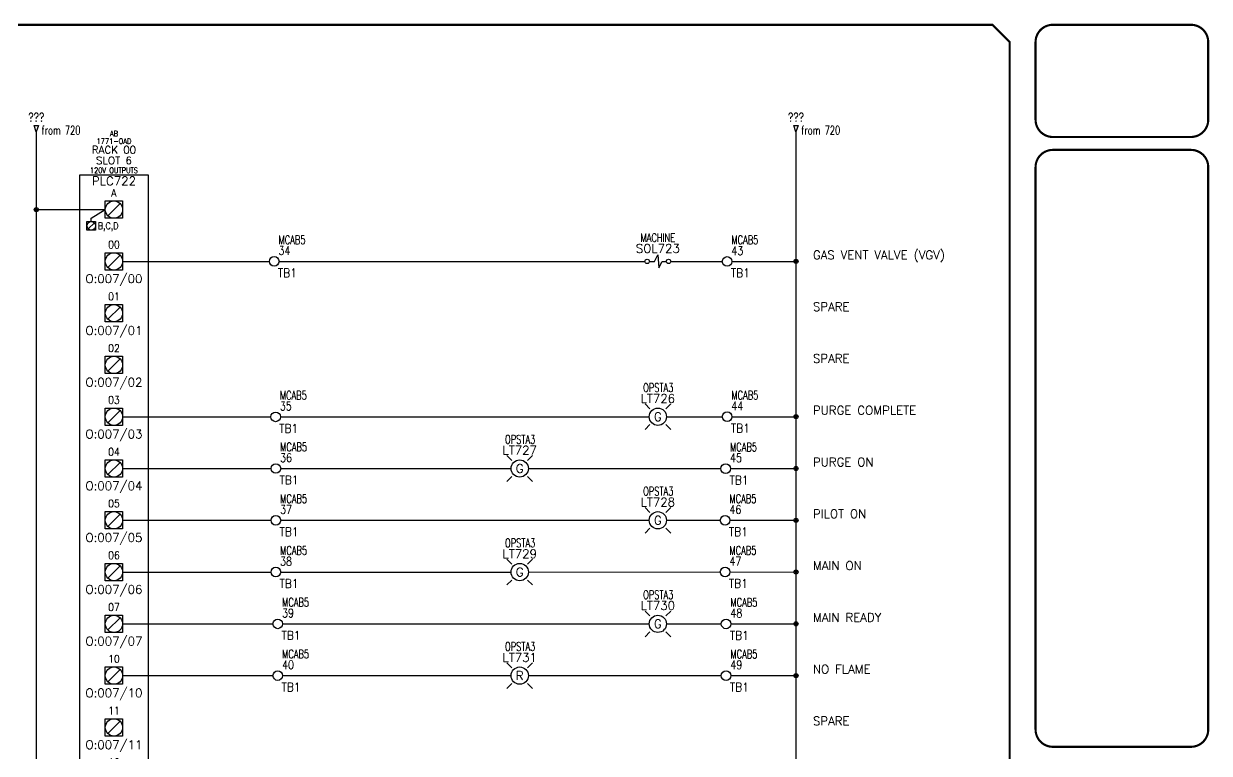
# Model space of a CAD drawing. Header units: inches. Extents: x 0 to 33.5, y 0 to 22.4.
# Drawn here: x 16.32 to 33.48, y 11.88 to 22.44 of the extents above; entities that cross this region are included whole.
import ezdxf
from ezdxf.enums import TextEntityAlignment as Align

# ---------------------------------------------------------------- set-up
doc = ezdxf.new("R2010")
doc.units = ezdxf.units.IN
doc.header["$MEASUREMENT"] = 0
for name, color, linetype in [('BLK_14AWG', 252, 'Continuous'), ('DESC', 150, 'Continuous'), ('LOC', 8, 'Continuous'), ('MISC', 7, 'Continuous'), ('RED_18AWG', 1, 'Continuous'), ('SYMS', 7, 'Continuous'), ('TAGS', 150, 'Continuous'), ('TERMS', 123, 'Continuous'), ('TITLE', 7, 'Continuous'), ('WHT_16AWG', 7, 'Continuous'), ('WIREREF_DEST', 52, 'Continuous'), ('XREF', 7, 'Continuous')]:
    doc.layers.add(name, color=color, linetype=linetype)
doc.styles.add('ITALIC', font='ITALIC')
doc.styles.add('LEGACY', font='romans.shx')
doc.styles.add('SIMPLEX', font='SIMPLEX')
doc.styles.add('WD', font='romans.shx')

# ---------------------------------------------------------------- blocks, each defined once
blk = doc.blocks.new('PLCIO_7D7F')
at = {"layer": 'SYMS'}
for p, q in [((0.5, 0.5), (-0.5, 0.5)), ((-0.5, 0.5), (-0.5, -13.125)), ((0.5, -13.125), (0.5, 0.5)), ((-0.328, -0.125), (-0.125, 0)), ((-0.125, 0.125), (0.125, 0.125)), ((-0.125, -0.125), (-0.125, 0.125)), ((0.088, 0.088), (-0.088, -0.088)), ((0.125, 0.125), (0.125, -0.125)), ((-0.328, -0.172), (-0.328, -0.125)), ((0.125, -0.125), (-0.125, -0.125)), ((-0.391, -0.172), (-0.266, -0.172)), ((-0.391, -0.297), (-0.391, -0.172)), ((-0.266, -0.297), (-0.391, -0.297)), ((-0.284, -0.19), (-0.372, -0.279)), ((-0.266, -0.172), (-0.266, -0.297)), ((-0.125, -0.625), (0.125, -0.625)), ((-0.125, -0.875), (-0.125, -0.625)), ((0.088, -0.662), (-0.088, -0.838)), ((0.125, -0.625), (0.125, -0.875)), ((0.125, -0.875), (-0.125, -0.875)), ((-0.125, -1.375), (0.125, -1.375)), ((-0.125, -1.625), (-0.125, -1.375)), ((0.088, -1.412), (-0.088, -1.588)), ((0.125, -1.375), (0.125, -1.625)), ((0.125, -1.625), (-0.125, -1.625)), ((-0.125, -2.125), (0.125, -2.125)), ((-0.125, -2.375), (-0.125, -2.125)), ((0.088, -2.162), (-0.088, -2.338)), ((0.125, -2.125), (0.125, -2.375)), ((0.125, -2.375), (-0.125, -2.375)), ((-0.125, -2.875), (0.125, -2.875)), ((-0.125, -3.125), (-0.125, -2.875)), ((0.088, -2.912), (-0.088, -3.088)), ((0.125, -2.875), (0.125, -3.125)), ((0.125, -3.125), (-0.125, -3.125)), ((-0.125, -3.625), (0.125, -3.625)), ((-0.125, -3.875), (-0.125, -3.625)), ((0.088, -3.662), (-0.088, -3.838)), ((0.125, -3.625), (0.125, -3.875)), ((0.125, -3.875), (-0.125, -3.875)), ((-0.125, -4.375), (0.125, -4.375)), ((-0.125, -4.625), (-0.125, -4.375)), ((0.088, -4.412), (-0.088, -4.588)), ((0.125, -4.375), (0.125, -4.625)), ((0.125, -4.625), (-0.125, -4.625)), ((-0.125, -5.125), (0.125, -5.125)), ((-0.125, -5.375), (-0.125, -5.125)), ((0.125, -5.125), (0.125, -5.375)), ((0.088, -5.162), (-0.088, -5.338)), ((0.125, -5.375), (-0.125, -5.375)), ((-0.125, -5.875), (0.125, -5.875)), ((-0.125, -6.125), (-0.125, -5.875)), ((0.088, -5.912), (-0.088, -6.088)), ((0.125, -5.875), (0.125, -6.125)), ((0.125, -6.125), (-0.125, -6.125)), ((-0.125, -6.625), (0.125, -6.625)), ((-0.125, -6.875), (-0.125, -6.625)), ((0.088, -6.662), (-0.088, -6.838)), ((0.125, -6.625), (0.125, -6.875)), ((0.125, -6.875), (-0.125, -6.875)), ((-0.125, -7.375), (0.125, -7.375)), ((-0.125, -7.625), (-0.125, -7.375)), ((0.125, -7.375), (0.125, -7.625)), ((0.088, -7.412), (-0.088, -7.588)), ((0.125, -7.625), (-0.125, -7.625)), ((-0.125, -8.125), (0.125, -8.125)), ((-0.125, -8.375), (-0.125, -8.125)), ((0.088, -8.162), (-0.088, -8.338)), ((0.125, -8.125), (0.125, -8.375)), ((0.125, -8.375), (-0.125, -8.375)), ((-0.125, -8.875), (0.125, -8.875)), ((-0.125, -9.125), (-0.125, -8.875)), ((0.088, -8.912), (-0.088, -9.088)), ((0.125, -8.875), (0.125, -9.125)), ((0.125, -9.125), (-0.125, -9.125)), ((-0.125, -9.625), (0.125, -9.625)), ((-0.125, -9.875), (-0.125, -9.625)), ((0.088, -9.662), (-0.088, -9.838)), ((0.125, -9.625), (0.125, -9.875)), ((0.125, -9.875), (-0.125, -9.875)), ((-0.125, -10.375), (0.125, -10.375)), ((-0.125, -10.625), (-0.125, -10.375)), ((0.088, -10.412), (-0.088, -10.588)), ((0.125, -10.375), (0.125, -10.625)), ((0.125, -10.625), (-0.125, -10.625)), ((-0.125, -11.125), (0.125, -11.125)), ((-0.125, -11.375), (-0.125, -11.125)), ((0.125, -11.125), (0.125, -11.375)), ((0.088, -11.162), (-0.088, -11.338)), ((0.125, -11.375), (-0.125, -11.375)), ((-0.125, -11.875), (0.125, -11.875)), ((-0.125, -12.125), (-0.125, -11.875)), ((0.088, -11.912), (-0.088, -12.088)), ((0.125, -11.875), (0.125, -12.125)), ((0.125, -12.125), (-0.125, -12.125)), ((-0.125, -12.625), (0.125, -12.625)), ((-0.125, -12.875), (-0.125, -12.625)), ((0.088, -12.662), (-0.088, -12.838)), ((0.125, -12.625), (0.125, -12.875)), ((0.125, -12.875), (-0.125, -12.875)), ((-0.5, -13.125), (0.5, -13.125))]:
    blk.add_line(p, q, dxfattribs=at)
for centre, radius in [((0, 0), 0.125), ((-0.328, -0.234), 0.0625), ((0, -0.75), 0.125), ((0, -1.5), 0.125), ((0, -2.25), 0.125), ((0, -3), 0.125), ((0, -3.75), 0.125), ((0, -4.5), 0.125), ((0, -5.25), 0.125), ((0, -6), 0.125), ((0, -6.75), 0.125), ((0, -7.5), 0.125), ((0, -8.25), 0.125), ((0, -9), 0.125), ((0, -9.75), 0.125), ((0, -10.5), 0.125), ((0, -11.25), 0.125), ((0, -12), 0.125), ((0, -12.75), 0.125)]:
    blk.add_circle(centre, radius, dxfattribs=at)
at = {"layer": 'SYMS', "style": 'LEGACY'}
for tag, height, width, p in [('LOC', 0.0781, 0.8, (0, 1.17)), ('MFG', 0.0781, 0.8, (0, 1.062)), ('CAT', 0.0781, 0.9, (0, 0.953)), ('DESC', 0.0781, 0.8, (0, 0.53)), ('TERM01', 0.109, 0.9, (0, 0.188)), ('TERM02', 0.109, 0.9, (0, -0.562)), ('TERM03', 0.109, 0.9, (0, -1.312)), ('TERM04', 0.109, 0.9, (0, -2.062)), ('TERM05', 0.109, 0.9, (0, -2.812)), ('TERM06', 0.109, 0.9, (0, -3.562)), ('TERM07', 0.109, 0.9, (0, -4.312)), ('TERM08', 0.109, 0.9, (0, -5.062)), ('TERM09', 0.109, 0.9, (0, -5.812)), ('TERM10', 0.109, 0.9, (0, -6.562)), ('TERM11', 0.109, 0.9, (0, -7.312)), ('TERM12', 0.109, 0.9, (0, -8.062)), ('TERM13', 0.109, 0.9, (0, -8.812)), ('TERM14', 0.109, 0.9, (0, -9.562)), ('TERM15', 0.109, 0.9, (0, -10.312)), ('TERM16', 0.109, 0.9, (0, -11.062)), ('TERM17', 0.109, 0.9, (0, -11.812)), ('TERM18', 0.109, 0.9, (0, -12.562))]:
    blk.add_attdef(tag, text='', height=height, dxfattribs=dict(at, width=width)).set_placement(p, align=Align.CENTER)
at = {"layer": 'SYMS', "linetype": 'Continuous', "style": 'LEGACY', "flags": 9}
blk.add_attdef('ASSYCODE', text='', height=0.01, dxfattribs=at).set_placement((0.23, 1.071), align=Align.CENTER)
at = {"layer": 'SYMS', "style": 'LEGACY'}
for tag, p in [('LINE1', (0, 0.812)), ('LINE2', (0, 0.656)), ('TAG', (0, 0.353))]:
    blk.add_attdef(tag, text='', height=0.109, dxfattribs=at).set_placement(p, align=Align.CENTER)
at = {"layer": 'SYMS', "style": 'LEGACY', "flags": 1}
for tag, p in [('X4TERM01', (-0.125, 0)), ('X1TERM02', (0.125, -0.75)), ('X1TERM03', (0.125, -1.5)), ('X1TERM04', (0.125, -2.25)), ('X1TERM05', (0.125, -3)), ('X1TERM06', (0.125, -3.75)), ('X1TERM07', (0.125, -4.5)), ('X1TERM08', (0.125, -5.25)), ('X1TERM09', (0.125, -6)), ('X1TERM10', (0.125, -6.75)), ('X1TERM11', (0.125, -7.5)), ('X1TERM12', (0.125, -8.25)), ('X1TERM13', (0.125, -9)), ('X1TERM14', (0.125, -9.75)), ('X1TERM15', (0.125, -10.5)), ('X1TERM16', (0.125, -11.25)), ('X1TERM17', (0.125, -12)), ('X1TERM18', (0.125, -12.75))]:
    blk.add_attdef(tag, p, '', height=0.01, dxfattribs=at)
at = {"layer": 'SYMS', "style": 'LEGACY', "width": 0.9}
blk.add_attdef('TERMDESC01', text='', height=0.0781, dxfattribs=at).set_placement((-0.172, -0.062), align=Align.TOP_RIGHT)
for tag, height, p in [('TERM', 0.0938, (-0.234, -0.188)), ('TERMDESC02', 0.0781, (0.188, -0.812)), ('TERMDESC03', 0.0781, (0.188, -1.562)), ('TERMDESC04', 0.0781, (0.188, -2.312)), ('TERMDESC05', 0.0781, (0.188, -3.062)), ('TERMDESC06', 0.0781, (0.188, -3.812)), ('TERMDESC07', 0.0781, (0.188, -4.562)), ('TERMDESC08', 0.0781, (0.188, -5.312)), ('TERMDESC09', 0.0781, (0.188, -6.062)), ('TERMDESC10', 0.0781, (0.188, -6.812)), ('TERMDESC11', 0.0781, (0.188, -7.562)), ('TERMDESC12', 0.0781, (0.188, -8.312)), ('TERMDESC13', 0.0781, (0.188, -9.062)), ('TERMDESC14', 0.0781, (0.188, -9.812)), ('TERMDESC15', 0.0781, (0.188, -10.562)), ('TERMDESC16', 0.0781, (0.188, -11.312)), ('TERMDESC17', 0.0781, (0.188, -12.062)), ('TERMDESC18', 0.0781, (0.188, -12.812))]:
    blk.add_attdef(tag, text='', height=height, dxfattribs=at).set_placement(p, align=Align.TOP_LEFT)
for tag, p in [('DESCA02', (-0.688, -0.719)), ('DESCB02', (-0.688, -0.859)), ('DESCC02', (-0.688, -1)), ('DESCD02', (-0.688, -1.141)), ('DESCE02', (-0.688, -1.281)), ('DESCA03', (-0.688, -1.469)), ('DESCB03', (-0.688, -1.609)), ('DESCC03', (-0.688, -1.75)), ('DESCD03', (-0.688, -1.891)), ('DESCE03', (-0.688, -2.031)), ('DESCA04', (-0.688, -2.219)), ('DESCB04', (-0.688, -2.359)), ('DESCC04', (-0.688, -2.5)), ('DESCD04', (-0.688, -2.641)), ('DESCE04', (-0.688, -2.781)), ('DESCA05', (-0.688, -2.969)), ('DESCB05', (-0.688, -3.109)), ('DESCC05', (-0.688, -3.25)), ('DESCD05', (-0.688, -3.391)), ('DESCE05', (-0.688, -3.531)), ('DESCB06', (-0.688, -3.859)), ('DESCA06', (-0.688, -3.719)), ('DESCC06', (-0.688, -4)), ('DESCD06', (-0.688, -4.141)), ('DESCE06', (-0.688, -4.281)), ('DESCA07', (-0.688, -4.469)), ('DESCB07', (-0.688, -4.609)), ('DESCC07', (-0.688, -4.75)), ('DESCD07', (-0.688, -4.891)), ('DESCE07', (-0.688, -5.031)), ('DESCA08', (-0.688, -5.219)), ('DESCB08', (-0.688, -5.359)), ('DESCC08', (-0.688, -5.5)), ('DESCD08', (-0.688, -5.641)), ('DESCE08', (-0.688, -5.781)), ('DESCB09', (-0.688, -6.109)), ('DESCA09', (-0.688, -5.969)), ('DESCC09', (-0.688, -6.25)), ('DESCD09', (-0.688, -6.391)), ('DESCE09', (-0.688, -6.531)), ('DESCA10', (-0.688, -6.719)), ('DESCB10', (-0.688, -6.859)), ('DESCC10', (-0.688, -7)), ('DESCD10', (-0.688, -7.141)), ('DESCE10', (-0.688, -7.281)), ('DESCA11', (-0.688, -7.469)), ('DESCB11', (-0.688, -7.609)), ('DESCC11', (-0.688, -7.75)), ('DESCD11', (-0.688, -7.891)), ('DESCE11', (-0.688, -8.031)), ('DESCA12', (-0.688, -8.219)), ('DESCB12', (-0.688, -8.359)), ('DESCC12', (-0.688, -8.5)), ('DESCD12', (-0.688, -8.641)), ('DESCE12', (-0.688, -8.781)), ('DESCA13', (-0.688, -8.969)), ('DESCB13', (-0.688, -9.109)), ('DESCC13', (-0.688, -9.25)), ('DESCD13', (-0.688, -9.391)), ('DESCE13', (-0.688, -9.531)), ('DESCA14', (-0.688, -9.719)), ('DESCB14', (-0.688, -9.859)), ('DESCC14', (-0.688, -10)), ('DESCD14', (-0.688, -10.141)), ('DESCE14', (-0.688, -10.281)), ('DESCA15', (-0.688, -10.469)), ('DESCB15', (-0.688, -10.609)), ('DESCC15', (-0.688, -10.75)), ('DESCD15', (-0.688, -10.891)), ('DESCE15', (-0.688, -11.031)), ('DESCA16', (-0.688, -11.219)), ('DESCB16', (-0.688, -11.359)), ('DESCC16', (-0.688, -11.5)), ('DESCD16', (-0.688, -11.641)), ('DESCE16', (-0.688, -11.781)), ('DESCB17', (-0.688, -12.109)), ('DESCA17', (-0.688, -11.969)), ('DESCC17', (-0.688, -12.25)), ('DESCD17', (-0.688, -12.391)), ('DESCE17', (-0.688, -12.531))]:
    blk.add_attdef(tag, text='', height=0.109, dxfattribs=at).set_placement(p, align=Align.RIGHT)
at = {"layer": 'SYMS', "style": 'LEGACY'}
for tag, p in [('TAGA02', (0, -0.938)), ('TAGA03', (0, -1.688)), ('TAGA04', (0, -2.438)), ('TAGA05', (0, -3.188)), ('TAGA06', (0, -3.938)), ('TAGA07', (0, -4.688)), ('TAGA08', (0, -5.438)), ('TAGA09', (0, -6.188)), ('TAGA10', (0, -6.938)), ('TAGA11', (0, -7.688)), ('TAGA12', (0, -8.438)), ('TAGA13', (0, -9.188)), ('TAGA14', (0, -9.938)), ('TAGA15', (0, -10.688)), ('TAGA16', (0, -11.438)), ('TAGA17', (0, -12.188))]:
    blk.add_attdef(tag, text='', height=0.109, dxfattribs=at).set_placement(p, align=Align.TOP_CENTER)
blk = doc.blocks.new('acade_title')
at = {"layer": 'TITLE'}
blk.add_line((30.594, 22.177), (30.594, 20.781), dxfattribs=at)
at = {"layer": 'TITLE', "const_width": 0.0312}
blk.add_lwpolyline([(30.594, 0.281), (30.594, 22.177), (30.344, 22.427), (0.281, 22.427), (0.031, 22.177), (0.031, 0.281), (0.281, 0.031), (30.344, 0.031)], close=True, dxfattribs=at)
for points in [[(31.219, 22.427, 0.414214), (30.969, 22.177, 0.414214)], [(33.469, 22.177, 0.414214), (33.219, 22.427, 0.414214)], [(30.969, 21.052, 0.414214), (31.219, 20.802, 0.414214)], [(33.219, 20.802, 0.414214), (33.469, 21.052, 0.414214)], [(31.219, 20.615, 0.414214), (30.969, 20.365, 0.414214)], [(33.469, 20.365, 0.414214), (33.219, 20.615, 0.414214)], [(30.969, 12.219, 0.414214), (31.219, 11.969, 0.414214)], [(33.219, 11.969, 0.414214), (33.469, 12.219, 0.414214)]]:
    blk.add_lwpolyline(points, format="xyb", dxfattribs=at)
for points in [[(33.219, 22.427), (31.219, 22.427)], [(30.969, 22.177), (30.969, 21.052)], [(33.469, 22.177), (33.469, 21.052)], [(33.219, 20.802), (31.219, 20.802)], [(33.219, 20.615), (31.219, 20.615)], [(30.969, 20.365), (30.969, 12.219)], [(33.469, 20.365), (33.469, 12.219)], [(31.219, 11.969), (33.219, 11.969)]]:
    blk.add_lwpolyline(points, dxfattribs=at)
at = {"layer": 'TITLE', "color": 1, "style": 'ITALIC'}
for tag, height, p in [('TITLE#1', 0.125, (32.156, 3.406)), ('TITLE#2', 0.125, (32.156, 3.204)), ('TITLE#3', 0.125, (32.156, 3.001)), ('TITLE#4', 0.125, (32.156, 2.799)), ('DWG#', 0.2, (32.156, 0.826))]:
    blk.add_attdef(tag, text='', height=height, dxfattribs=at).set_placement(p, align=Align.CENTER)
at = {"layer": 'TITLE', "color": 1, "style": 'SIMPLEX'}
blk.add_attdef('CAD#', (30.826, 1.958), '', height=0.0938, rotation=90, dxfattribs=at)
at = {"layer": 'TITLE', "color": 1}
for tag, p, height, style in [('ENGINEER', (31.237, 1.958), 0.0938, 'ITALIC'), ('CHKDBY', (32.424, 1.958), 0.0938, 'ITALIC'), ('JOB#', (31.464, 1.644), 0.0938, 'SIMPLEX'), ('DRAWNBY', (32.494, 1.644), 0.0938, 'ITALIC'), ('SCALE', (31.353, 1.344), 0.0938, 'SIMPLEX'), ('DATE', (32.408, 1.344), 0.0938, 'SIMPLEX'), ('SHTS', (32.532, 0.25), 0.2, 'ITALIC')]:
    blk.add_attdef(tag, p, '', height=height, dxfattribs=dict(at, style=style))
at = {"layer": 'TITLE', "color": 1, "style": 'ITALIC'}
blk.add_attdef('SH#', text='', height=0.2, dxfattribs=at).set_placement((31.881, 0.25), align=Align.RIGHT)
at = {"layer": 'TITLE', "color": 7, "flags": 9}
blk.add_attdef('WD_TB', (31.219, 0.031), '', height=0.125, dxfattribs=at)
blk = doc.blocks.new('HLT1R')
for p, q in [((-0.115, 0.115), (-0.186, 0.186)), ((0.115, 0.115), (0.186, 0.186)), ((-0.115, -0.115), (-0.186, -0.186)), ((0.115, -0.115), (0.186, -0.186))]:
    blk.add_line(p, q)
blk.add_circle((0, 0), 0.125)
at = {"style": 'WD', "width": 0.7}
for tag, p in [('INST', (0.006, 0.528)), ('LOC', (0.006, 0.359))]:
    blk.add_attdef(tag, text='', height=0.125, dxfattribs=at).set_placement(p, align=Align.CENTER)
at = {"style": 'WD'}
blk.add_attdef('TAG1', text='', height=0.125, dxfattribs=at).set_placement((0, 0.202), align=Align.CENTER)
blk.add_attdef('COLOR', text='', height=0.125, dxfattribs=at).set_placement((0, 0), align=Align.MIDDLE)
at = {"style": 'WD', "flags": 1}
for tag, p in [('X4TERM01', (-0.125, 0)), ('X1TERM02', (0.125, 0))]:
    blk.add_attdef(tag, p, '', height=0.0125, dxfattribs=at)
at = {"linetype": 'Continuous', "style": 'WD', "flags": 9}
blk.add_attdef('ASSYCODE', text='', height=0.01, dxfattribs=at).set_placement((-0.003, 0.098), align=Align.CENTER)
at = {"style": 'WD', "flags": 9}
blk.add_attdef('FAMILY', text='', height=0.01, dxfattribs=at).set_placement((-0.005, 0.161), align=Align.CENTER)
at = {"linetype": 'Continuous', "style": 'WD', "flags": 1}
for tag, p in [('MFG', (0, 0.121)), ('CAT', (0, 0.14))]:
    blk.add_attdef(tag, text='', height=0.01, dxfattribs=at).set_placement(p, align=Align.MIDDLE)
at = {"style": 'WD'}
for tag, p, width in [('DESC1', (1.125, 0), 0.9), ('WDTAGALT', (1.125, -0.312), 0.7)]:
    blk.add_attdef(tag, p, '', height=0.125, dxfattribs=dict(at, width=width))
at = {"linetype": 'Continuous', "style": 'WD', "flags": 8}
blk.add_attdef('TERM01', text='', height=0.125, dxfattribs=at).set_placement((-0.175, -0.031), align=Align.TOP_RIGHT)
blk.add_attdef('TERM02', text='', height=0.125, dxfattribs=at).set_placement((0.175, -0.031), align=Align.TOP_LEFT)
at = {"style": 'WD', "width": 0.9}
blk.add_attdef('DESC2', text='', height=0.125, dxfattribs=at).set_placement((1.125, -0.031), align=Align.TOP_LEFT)
blk = doc.blocks.new('HLT1G')
for p, q in [((-0.115, 0.115), (-0.186, 0.186)), ((0.115, 0.115), (0.186, 0.186)), ((-0.115, -0.115), (-0.186, -0.186)), ((0.115, -0.115), (0.186, -0.186))]:
    blk.add_line(p, q)
blk.add_circle((0, 0), 0.125)
at = {"style": 'WD', "width": 0.7}
for tag, p in [('INST', (0.006, 0.528)), ('LOC', (0.006, 0.359))]:
    blk.add_attdef(tag, text='', height=0.125, dxfattribs=at).set_placement(p, align=Align.CENTER)
at = {"style": 'WD'}
blk.add_attdef('TAG1', text='', height=0.125, dxfattribs=at).set_placement((0, 0.202), align=Align.CENTER)
blk.add_attdef('COLOR', text='', height=0.125, dxfattribs=at).set_placement((0, 0), align=Align.MIDDLE)
at = {"style": 'WD', "flags": 1}
for tag, p in [('X4TERM01', (-0.125, 0)), ('X1TERM02', (0.125, 0))]:
    blk.add_attdef(tag, p, '', height=0.0125, dxfattribs=at)
at = {"linetype": 'Continuous', "style": 'WD', "flags": 9}
blk.add_attdef('ASSYCODE', text='', height=0.01, dxfattribs=at).set_placement((-0.003, 0.096), align=Align.CENTER)
at = {"style": 'WD', "flags": 9}
blk.add_attdef('FAMILY', text='', height=0.01, dxfattribs=at).set_placement((-0.005, 0.161), align=Align.CENTER)
at = {"linetype": 'Continuous', "style": 'WD', "flags": 1}
for tag, p in [('MFG', (0, 0.121)), ('CAT', (0, 0.14))]:
    blk.add_attdef(tag, text='', height=0.01, dxfattribs=at).set_placement(p, align=Align.MIDDLE)
at = {"style": 'WD'}
for tag, p, width in [('DESC1', (1.125, 0), 0.9), ('WDTAGALT', (1.125, -0.312), 0.7)]:
    blk.add_attdef(tag, p, '', height=0.125, dxfattribs=dict(at, width=width))
at = {"linetype": 'Continuous', "style": 'WD', "flags": 8}
blk.add_attdef('TERM01', text='', height=0.125, dxfattribs=at).set_placement((-0.175, -0.031), align=Align.TOP_RIGHT)
blk.add_attdef('TERM02', text='', height=0.125, dxfattribs=at).set_placement((0.175, -0.031), align=Align.TOP_LEFT)
at = {"style": 'WD', "width": 0.9}
blk.add_attdef('DESC2', text='', height=0.125, dxfattribs=at).set_placement((1.125, -0.031), align=Align.TOP_LEFT)
blk = doc.blocks.new('HSV1')
for p, q in [((-0.123, 0), (-0.047, 0)), ((-0.047, 0), (0, 0.094)), ((0, 0.094), (0.016, -0.094)), ((0.016, -0.094), (0.062, 0)), ((0.062, 0), (0.123, 0))]:
    blk.add_line(p, q)
for centre in [(-0.155, 0), (0.155, 0)]:
    blk.add_circle(centre, 0.0322)
at = {"style": 'WD', "width": 0.7}
for tag, p in [('INST', (0, 0.451)), ('LOC', (0, 0.281))]:
    blk.add_attdef(tag, text='', height=0.125, dxfattribs=at).set_placement(p, align=Align.CENTER)
at = {"style": 'WD'}
blk.add_attdef('TAG1', text='', height=0.125, dxfattribs=at).set_placement((0, 0.125), align=Align.CENTER)
for tag, p, height, flags in [('X4TERM01', (-0.188, 0), 0.0125, 1), ('FAMILY', (0.129, 0.108), 0.01, 9), ('X1TERM02', (0.188, 0), 0.0125, 1)]:
    blk.add_attdef(tag, p, '', height=height, dxfattribs=dict(at, flags=flags))
at = {"linetype": 'Continuous', "style": 'WD', "flags": 9}
for tag, p in [('ASSYCODE', (0.156, 0.047)), ('MFG', (0.156, 0.067)), ('CAT', (0.156, 0.087))]:
    blk.add_attdef(tag, text='', height=0.01, dxfattribs=at).set_placement(p, align=Align.CENTER)
at = {"style": 'WD'}
for tag, p, width in [('DESC1', (1.125, 0), 0.9), ('DESC2', (1.125, -0.156), 0.9), ('DESC3', (1.125, -0.312), 0.9), ('WDTAGALT', (1.133, -0.629), 0.8), ('XREF', (1.133, -0.473), 0.8)]:
    blk.add_attdef(tag, p, '', height=0.125, dxfattribs=dict(at, width=width))
at = {"linetype": 'Continuous', "style": 'WD', "flags": 8}
blk.add_attdef('TERM01', text='', height=0.125, dxfattribs=at).set_placement((-0.25, -0.031), align=Align.TOP_RIGHT)
blk.add_attdef('TERM02', text='', height=0.125, dxfattribs=at).set_placement((0.25, -0.031), align=Align.TOP_LEFT)
at = {"style": 'WD'}
blk.add_attdef('RATING1', (0.078, -0.313), '', height=0.125, dxfattribs=at)
blk = doc.blocks.new('WDDOT')
for radius in [0.03, 0.0187, 0.00929]:
    blk.add_circle((0, 0), radius)
blk = doc.blocks.new('HA1D2')
blk.add_lwpolyline([(0, 0.094), (0.031, 0.094), (0, 0), (-0.031, 0.094), (0, 0.094)])
at = {"style": 'WD', "width": 0.8, "flags": 8}
blk.add_attdef('WIRENO', text='', height=0.125, dxfattribs=at).set_placement((0, 0.15), align=Align.CENTER)
at = {"style": 'WD', "flags": 1}
for tag, p in [('X8TERM01', (0, 0)), ('SIGCODE', (0.026, 0.066))]:
    blk.add_attdef(tag, p, '', height=0.01, dxfattribs=at)
at = {"style": 'WD', "width": 0.7}
for tag, p in [('XREF', (0.077, -0.037)), ('DESC1', (0.077, -0.206))]:
    blk.add_attdef(tag, p, '', height=0.125, dxfattribs=at)
blk = doc.blocks.new('HT0002')
blk.add_circle((0, 0), 0.0699)
at = {"style": 'WD'}
for tag, p, width in [('INST', (0.062, 0.42), 0.7), ('LOC', (0.062, 0.25), 0.7), ('DESC1', (0.053, -0.385), 0.8)]:
    blk.add_attdef(tag, p, '', height=0.125, dxfattribs=dict(at, width=width))
at = {"linetype": 'Continuous', "style": 'WD'}
for tag, p, height, width, flags in [('TERM01', (0.062, 0.094), 0.125, 0.8, 8), ('TAGSTRIP', (0.053, -0.229), 0.125, 0.9, 8), ('CAT', (0.213, -0.406), 0.109, 0.8, 1), ('DESC2', (0.053, -0.541), 0.125, 0.8, 8), ('DESC3', (0.053, -0.698), 0.125, 0.8, 8)]:
    blk.add_attdef(tag, p, '', height=height, dxfattribs=dict(at, width=width, flags=flags))
at = {"style": 'WD', "flags": 1}
for tag, p, height in [('X4TERM01', (-0.07, 0), 0.0125), ('X4TERMDESC01', (-0.055, -0.023), 0.025), ('X2TERMDESC01', (-0.006, 0.029), 0.025), ('STRIPSEQ', (0, 0), 0.00125), ('X2TERM01', (0, 0.07), 0.0125), ('X2PIN01', (0.033, 0.084), 0.0125), ('X1TERMDESC01', (0.039, 0.007), 0.025), ('X1TERM01', (0.07, 0), 0.0125), ('X1PIN01', (0.087, 0.016), 0.0125), ('X4PIN01', (-0.114, -0.038), 0.0125), ('LINKTERM', (0, -0.002), 0.00125), ('X8TERM01', (0, -0.07), 0.0125), ('X8TERMDESC01', (0, -0.054), 0.025), ('X8PIN01', (0.026, -0.096), 0.0125)]:
    blk.add_attdef(tag, p, '', height=height, dxfattribs=at)
at = {"linetype": 'Continuous', "style": 'WD', "width": 0.8, "flags": 1}
blk.add_attdef('MFG', text='', height=0.109, dxfattribs=at).set_placement((0.088, -0.406), align=Align.RIGHT)
at = {"style": 'WD', "width": 0.7, "flags": 1}
blk.add_attdef('ASSYCODE', (0.062, -0.281), '', height=0.01, dxfattribs=at)

msp = doc.modelspace()

# ---------------------------------------------------------------- linework, layer by layer
at = {"layer": 'BLK_14AWG'}
for p, q in [((16.5, 20.875), (16.5, 5.875)), ((16.5, 19.75), (17.5, 19.75))]:
    msp.add_line(p, q, dxfattribs=at)
at = {"layer": 'RED_18AWG'}
for p, q in [((17.75, 19), (19.875, 19)), ((20.015, 19), (25.312, 19)), ((25.688, 19), (26.433, 18.999)), ((17.75, 16.75), (19.896, 16.748)), ((20.035, 16.748), (25.375, 16.75)), ((25.625, 16.75), (26.433, 16.75)), ((17.75, 16), (19.899, 16)), ((20.038, 16), (23.375, 16)), ((23.625, 16), (26.413, 15.998)), ((17.75, 15.25), (19.899, 15.25)), ((20.038, 15.25), (25.375, 15.25)), ((25.625, 15.25), (26.404, 15.25)), ((17.75, 14.5), (19.899, 14.5)), ((20.038, 14.5), (23.375, 14.5)), ((23.625, 14.5), (26.404, 14.501)), ((17.75, 13.75), (19.927, 13.75)), ((20.067, 13.75), (25.375, 13.75)), ((25.625, 13.75), (26.418, 13.749)), ((17.75, 13), (19.927, 13.001)), ((20.067, 13.001), (23.375, 13)), ((23.625, 13), (26.418, 13))]:
    msp.add_line(p, q, dxfattribs=at)
at = {"layer": 'WHT_16AWG'}
for p, q in [((27.5, 20.875), (27.5, 5.875)), ((26.572, 18.999), (27.5, 19)), ((26.572, 16.75), (27.5, 16.75)), ((26.553, 15.998), (27.5, 16)), ((26.544, 15.25), (27.5, 15.25)), ((26.544, 14.501), (27.5, 14.5)), ((26.558, 13.749), (27.5, 13.75)), ((26.558, 13), (27.5, 13))]:
    msp.add_line(p, q, dxfattribs=at)

# ---------------------------------------------------------------- block references
msp.add_blockref('acade_title', (0, 0))
ref = msp.add_blockref('PLCIO_7D7F', (17.625, 19.75))
ref.add_attrib('TERM01', 'A', dxfattribs={"layer": 'TERMS', "height": 0.109, "style": 'WD', "width": 0.9}).set_placement((17.625, 19.938), align=Align.CENTER)
ref.add_attrib('TAG', 'PLC722', dxfattribs={"layer": 'TAGS', "height": 0.125, "style": 'WD'}).set_placement((17.625, 20.103), align=Align.CENTER)
ref.add_attrib('TERM', 'B,C,D', dxfattribs={"layer": 'TERMS', "height": 0.0938, "style": 'WD', "width": 0.9}).set_placement((17.391, 19.562), align=Align.TOP_LEFT)
ref.add_attrib('LINE1', 'RACK 00', dxfattribs={"layer": 'MISC', "height": 0.1094, "style": 'WD'}).set_placement((17.625, 20.562), align=Align.CENTER)
ref.add_attrib('LINE2', 'SLOT 6', dxfattribs={"layer": 'MISC', "height": 0.1094, "style": 'WD'}).set_placement((17.625, 20.406), align=Align.CENTER)
ref.add_attrib('DESC', '120V OUTPUTS', dxfattribs={"layer": 'DESC', "height": 0.07812, "style": 'WD', "width": 0.8}).set_placement((17.625, 20.28), align=Align.CENTER)
ref.add_attrib('CAT', '1771-OAD', dxfattribs={"layer": 'MISC', "height": 0.0781, "style": 'WD', "width": 0.9}).set_placement((17.625, 20.703), align=Align.CENTER)
ref.add_attrib('MFG', 'AB', dxfattribs={"layer": 'MISC', "height": 0.0781, "style": 'WD', "width": 0.8}).set_placement((17.625, 20.812), align=Align.CENTER)
ref.add_attrib('TERM02', '00', dxfattribs={"layer": 'TERMS', "height": 0.1094, "style": 'WD', "width": 0.9}).set_placement((17.625, 19.188), align=Align.CENTER)
ref.add_attrib('TAGA02', 'O:007/00', dxfattribs={"layer": 'TAGS', "height": 0.125, "style": 'WD'}).set_placement((17.625, 18.812), align=Align.TOP_CENTER)
ref.add_attrib('DESCA02', 'GAS VENT VALVE (VGV)', (27.745, 19.031), dxfattribs={"layer": 'DESC', "height": 0.125, "style": 'WD'})
ref.add_attrib('TERM03', '01', dxfattribs={"layer": 'TERMS', "height": 0.1094, "style": 'WD', "width": 0.9}).set_placement((17.625, 18.438), align=Align.CENTER)
ref.add_attrib('TAGA03', 'O:007/01', dxfattribs={"layer": 'TAGS', "height": 0.125, "style": 'WD'}).set_placement((17.625, 18.062), align=Align.TOP_CENTER)
ref.add_attrib('DESCA03', 'SPARE', (27.745, 18.281), dxfattribs={"layer": 'DESC', "height": 0.125, "style": 'WD'})
ref.add_attrib('TERM04', '02', dxfattribs={"layer": 'TERMS', "height": 0.1094, "style": 'WD', "width": 0.9}).set_placement((17.625, 17.688), align=Align.CENTER)
ref.add_attrib('TAGA04', 'O:007/02', dxfattribs={"layer": 'TAGS', "height": 0.125, "style": 'WD'}).set_placement((17.625, 17.312), align=Align.TOP_CENTER)
ref.add_attrib('DESCA04', 'SPARE', (27.745, 17.531), dxfattribs={"layer": 'DESC', "height": 0.125, "style": 'WD'})
ref.add_attrib('TERM05', '03', dxfattribs={"layer": 'TERMS', "height": 0.1094, "style": 'WD', "width": 0.9}).set_placement((17.625, 16.938), align=Align.CENTER)
ref.add_attrib('TAGA05', 'O:007/03', dxfattribs={"layer": 'TAGS', "height": 0.125, "style": 'WD'}).set_placement((17.625, 16.562), align=Align.TOP_CENTER)
ref.add_attrib('DESCA05', 'PURGE COMPLETE', (27.745, 16.781), dxfattribs={"layer": 'DESC', "height": 0.125, "style": 'WD'})
ref.add_attrib('TERM06', '04', dxfattribs={"layer": 'TERMS', "height": 0.1094, "style": 'WD', "width": 0.9}).set_placement((17.625, 16.188), align=Align.CENTER)
ref.add_attrib('TAGA06', 'O:007/04', dxfattribs={"layer": 'TAGS', "height": 0.125, "style": 'WD'}).set_placement((17.625, 15.812), align=Align.TOP_CENTER)
ref.add_attrib('DESCA06', 'PURGE ON', (27.745, 16.031), dxfattribs={"layer": 'DESC', "height": 0.125, "style": 'WD'})
ref.add_attrib('TERM07', '05', dxfattribs={"layer": 'TERMS', "height": 0.1094, "style": 'WD', "width": 0.9}).set_placement((17.625, 15.438), align=Align.CENTER)
ref.add_attrib('TAGA07', 'O:007/05', dxfattribs={"layer": 'TAGS', "height": 0.125, "style": 'WD'}).set_placement((17.625, 15.062), align=Align.TOP_CENTER)
ref.add_attrib('DESCA07', 'PILOT ON', (27.745, 15.281), dxfattribs={"layer": 'DESC', "height": 0.125, "style": 'WD'})
ref.add_attrib('TERM08', '06', dxfattribs={"layer": 'TERMS', "height": 0.1094, "style": 'WD', "width": 0.9}).set_placement((17.625, 14.688), align=Align.CENTER)
ref.add_attrib('TAGA08', 'O:007/06', dxfattribs={"layer": 'TAGS', "height": 0.125, "style": 'WD'}).set_placement((17.625, 14.312), align=Align.TOP_CENTER)
ref.add_attrib('DESCA08', 'MAIN ON', (27.745, 14.531), dxfattribs={"layer": 'DESC', "height": 0.125, "style": 'WD'})
ref.add_attrib('TERM09', '07', dxfattribs={"layer": 'TERMS', "height": 0.1094, "style": 'WD', "width": 0.9}).set_placement((17.625, 13.938), align=Align.CENTER)
ref.add_attrib('TAGA09', 'O:007/07', dxfattribs={"layer": 'TAGS', "height": 0.125, "style": 'WD'}).set_placement((17.625, 13.562), align=Align.TOP_CENTER)
ref.add_attrib('DESCA09', 'MAIN READY', (27.745, 13.781), dxfattribs={"layer": 'DESC', "height": 0.125, "style": 'WD'})
ref.add_attrib('TERM10', '10', dxfattribs={"layer": 'TERMS', "height": 0.1094, "style": 'WD', "width": 0.9}).set_placement((17.625, 13.188), align=Align.CENTER)
ref.add_attrib('TAGA10', 'O:007/10', dxfattribs={"layer": 'TAGS', "height": 0.125, "style": 'WD'}).set_placement((17.625, 12.812), align=Align.TOP_CENTER)
ref.add_attrib('DESCA10', 'NO FLAME', (27.745, 13.031), dxfattribs={"layer": 'DESC', "height": 0.125, "style": 'WD'})
ref.add_attrib('TERM11', '11', dxfattribs={"layer": 'TERMS', "height": 0.1094, "style": 'WD', "width": 0.9}).set_placement((17.625, 12.438), align=Align.CENTER)
ref.add_attrib('TAGA11', 'O:007/11', dxfattribs={"layer": 'TAGS', "height": 0.125, "style": 'WD'}).set_placement((17.625, 12.062), align=Align.TOP_CENTER)
ref.add_attrib('DESCA11', 'SPARE', (27.745, 12.281), dxfattribs={"layer": 'DESC', "height": 0.125, "style": 'WD'})
ref.add_attrib('TERM12', '12', dxfattribs={"layer": 'TERMS', "height": 0.1094, "style": 'WD', "width": 0.9}).set_placement((17.625, 11.688), align=Align.CENTER)
ref.add_attrib('TAGA12', 'O:007/12', dxfattribs={"layer": 'TAGS', "height": 0.125, "style": 'WD'}).set_placement((17.625, 11.312), align=Align.TOP_CENTER)
ref.add_attrib('DESCA12', 'SPARE', (27.745, 11.531), dxfattribs={"layer": 'DESC', "height": 0.125, "style": 'WD'})
ref.add_attrib('TERM13', '13', dxfattribs={"layer": 'TERMS', "height": 0.1094, "style": 'WD', "width": 0.9}).set_placement((17.625, 10.938), align=Align.CENTER)
ref.add_attrib('TAGA13', 'O:007/13', dxfattribs={"layer": 'TAGS', "height": 0.125, "style": 'WD'}).set_placement((17.625, 10.562), align=Align.TOP_CENTER)
ref.add_attrib('DESCA13', 'SPARE', (27.745, 10.781), dxfattribs={"layer": 'DESC', "height": 0.125, "style": 'WD'})
ref.add_attrib('TERM14', '14', dxfattribs={"layer": 'TERMS', "height": 0.1094, "style": 'WD', "width": 0.9}).set_placement((17.625, 10.188), align=Align.CENTER)
ref.add_attrib('TAGA14', 'O:007/14', dxfattribs={"layer": 'TAGS', "height": 0.125, "style": 'WD'}).set_placement((17.625, 9.812), align=Align.TOP_CENTER)
ref.add_attrib('DESCA14', 'SPARE', (27.745, 10.031), dxfattribs={"layer": 'DESC', "height": 0.125, "style": 'WD'})
ref.add_attrib('TERM15', '15', dxfattribs={"layer": 'TERMS', "height": 0.1094, "style": 'WD', "width": 0.9}).set_placement((17.625, 9.438), align=Align.CENTER)
ref.add_attrib('TAGA15', 'O:007/15', dxfattribs={"layer": 'TAGS', "height": 0.125, "style": 'WD'}).set_placement((17.625, 9.062), align=Align.TOP_CENTER)
ref.add_attrib('DESCA15', 'AUDIBLE ALARM RELAY', (27.745, 9.281), dxfattribs={"layer": 'DESC', "height": 0.125, "style": 'WD'})
ref.add_attrib('TERM16', '16', dxfattribs={"layer": 'TERMS', "height": 0.1094, "style": 'WD', "width": 0.9}).set_placement((17.625, 8.688), align=Align.CENTER)
ref.add_attrib('TAGA16', 'O:007/16', dxfattribs={"layer": 'TAGS', "height": 0.125, "style": 'WD'}).set_placement((17.625, 8.312), align=Align.TOP_CENTER)
ref.add_attrib('DESCA16', 'PURGE COMPLETE RELAY', (27.745, 8.531), dxfattribs={"layer": 'DESC', "height": 0.125, "style": 'WD'})
ref.add_attrib('TERM17', '17', dxfattribs={"layer": 'TERMS', "height": 0.1094, "style": 'WD', "width": 0.9}).set_placement((17.625, 7.938), align=Align.CENTER)
ref.add_attrib('TAGA17', 'O:007/17', dxfattribs={"layer": 'TAGS', "height": 0.125, "style": 'WD'}).set_placement((17.625, 7.562), align=Align.TOP_CENTER)
ref.add_attrib('DESCA17', 'INPUT TEST VOLTAGE', (27.745, 7.781), dxfattribs={"layer": 'DESC', "height": 0.125, "style": 'WD'})
ref.add_attrib('TERM18', 'E', dxfattribs={"layer": 'TERMS', "height": 0.109, "style": 'WD', "width": 0.9}).set_placement((17.625, 7.188), align=Align.CENTER)
ref.add_attrib('TERMDESC18', 'L2', dxfattribs={"layer": 'TERMS', "height": 0.0781, "style": 'WD', "width": 0.9}).set_placement((17.812, 6.938), align=Align.TOP_LEFT)
at = {"layer": 'SYMS'}
ref = msp.add_blockref('HA1D2', (16.5, 20.875), dxfattribs=at)
ref.add_attrib('WIRENO', '???', dxfattribs={"layer": 'WIREREF_DEST', "height": 0.125, "style": 'WD', "width": 0.8, "flags": 8}).set_placement((16.5, 21.025), align=Align.CENTER)
ref.add_attrib('XREF', 'from 720', (16.577, 20.838), dxfattribs={"layer": 'XREF', "height": 0.125, "style": 'WD', "width": 0.7})
ref = msp.add_blockref('HA1D2', (27.5, 20.875), dxfattribs=at)
ref.add_attrib('WIRENO', '???', dxfattribs={"layer": 'WIREREF_DEST', "height": 0.125, "style": 'WD', "width": 0.8, "flags": 8}).set_placement((27.5, 21.025), align=Align.CENTER)
ref.add_attrib('XREF', 'from 720', (27.577, 20.838), dxfattribs={"layer": 'XREF', "height": 0.125, "style": 'WD', "width": 0.7})
for p in [(16.5, 19.75), (27.5, 19), (27.5, 16.75), (27.5, 16), (27.5, 15.25), (27.5, 14.5), (27.5, 13.75), (27.5, 13)]:
    msp.add_blockref('WDDOT', p, dxfattribs=at)
ref = msp.add_blockref('HSV1', (25.5, 19), dxfattribs=at)
ref.add_attrib('LOC', 'MACHINE', dxfattribs={"layer": 'LOC', "height": 0.125, "style": 'WD', "width": 0.7}).set_placement((25.5, 19.281), align=Align.CENTER)
ref.add_attrib('TAG1', 'SOL723', dxfattribs={"layer": 'TAGS', "height": 0.125, "style": 'WD'}).set_placement((25.5, 19.125), align=Align.CENTER)
ref = msp.add_blockref('HT0002', (19.945, 19), dxfattribs=at)
ref.add_attrib('TERM01', '34', (20.008, 19.094), dxfattribs={"layer": 'TERMS', "linetype": 'Continuous', "height": 0.125, "style": 'WD', "width": 0.8, "flags": 8})
ref.add_attrib('LOC', 'MCAB5', (20.008, 19.25), dxfattribs={"layer": 'LOC', "height": 0.125, "style": 'WD', "width": 0.7})
ref.add_attrib('TAGSTRIP', 'TB1', (19.998, 18.771), dxfattribs={"layer": 'TAGS', "linetype": 'Continuous', "height": 0.125, "style": 'WD', "width": 0.9, "flags": 8})
ref = msp.add_blockref('HT0002', (26.503, 18.999), dxfattribs=at)
ref.add_attrib('TERM01', '43', (26.565, 19.092), dxfattribs={"layer": 'TERMS', "linetype": 'Continuous', "height": 0.125, "style": 'WD', "width": 0.8, "flags": 8})
ref.add_attrib('LOC', 'MCAB5', (26.565, 19.249), dxfattribs={"layer": 'LOC', "height": 0.125, "style": 'WD', "width": 0.7})
ref.add_attrib('TAGSTRIP', 'TB1', (26.556, 18.77), dxfattribs={"layer": 'TAGS', "linetype": 'Continuous', "height": 0.125, "style": 'WD', "width": 0.9, "flags": 8})
ref = msp.add_blockref('HLT1G', (25.5, 16.75), dxfattribs=at)
ref.add_attrib('LOC', 'OPSTA3', dxfattribs={"layer": 'LOC', "height": 0.125, "style": 'WD', "width": 0.7}).set_placement((25.506, 17.109), align=Align.CENTER)
ref.add_attrib('TAG1', 'LT726', dxfattribs={"layer": 'TAGS', "height": 0.125, "style": 'WD'}).set_placement((25.5, 16.952), align=Align.CENTER)
ref.add_attrib('COLOR', 'G', dxfattribs={"layer": 'MISC', "height": 0.125, "style": 'WD'}).set_placement((25.5, 16.75), align=Align.MIDDLE)
ref = msp.add_blockref('HT0002', (19.966, 16.748), dxfattribs=at)
ref.add_attrib('TERM01', '35', (20.028, 16.842), dxfattribs={"layer": 'TERMS', "linetype": 'Continuous', "height": 0.125, "style": 'WD', "width": 0.8, "flags": 8})
ref.add_attrib('LOC', 'MCAB5', (20.028, 16.998), dxfattribs={"layer": 'LOC', "height": 0.125, "style": 'WD', "width": 0.7})
ref.add_attrib('TAGSTRIP', 'TB1', (20.019, 16.519), dxfattribs={"layer": 'TAGS', "linetype": 'Continuous', "height": 0.125, "style": 'WD', "width": 0.9, "flags": 8})
ref = msp.add_blockref('HT0002', (26.503, 16.75), dxfattribs=at)
ref.add_attrib('TERM01', '44', (26.565, 16.844), dxfattribs={"layer": 'TERMS', "linetype": 'Continuous', "height": 0.125, "style": 'WD', "width": 0.8, "flags": 8})
ref.add_attrib('LOC', 'MCAB5', (26.565, 17), dxfattribs={"layer": 'LOC', "height": 0.125, "style": 'WD', "width": 0.7})
ref.add_attrib('TAGSTRIP', 'TB1', (26.556, 16.521), dxfattribs={"layer": 'TAGS', "linetype": 'Continuous', "height": 0.125, "style": 'WD', "width": 0.9, "flags": 8})
ref = msp.add_blockref('HLT1G', (23.5, 16), dxfattribs=at)
ref.add_attrib('LOC', 'OPSTA3', dxfattribs={"layer": 'LOC', "height": 0.125, "style": 'WD', "width": 0.7}).set_placement((23.506, 16.359), align=Align.CENTER)
ref.add_attrib('TAG1', 'LT727', dxfattribs={"layer": 'TAGS', "height": 0.125, "style": 'WD'}).set_placement((23.5, 16.202), align=Align.CENTER)
ref.add_attrib('COLOR', 'G', dxfattribs={"layer": 'MISC', "height": 0.125, "style": 'WD'}).set_placement((23.5, 16), align=Align.MIDDLE)
ref = msp.add_blockref('HT0002', (19.969, 16), dxfattribs=at)
ref.add_attrib('TERM01', '36', (20.031, 16.094), dxfattribs={"layer": 'TERMS', "linetype": 'Continuous', "height": 0.125, "style": 'WD', "width": 0.8, "flags": 8})
ref.add_attrib('LOC', 'MCAB5', (20.031, 16.25), dxfattribs={"layer": 'LOC', "height": 0.125, "style": 'WD', "width": 0.7})
ref.add_attrib('TAGSTRIP', 'TB1', (20.022, 15.771), dxfattribs={"layer": 'TAGS', "linetype": 'Continuous', "height": 0.125, "style": 'WD', "width": 0.9, "flags": 8})
ref = msp.add_blockref('HT0002', (26.483, 15.998), dxfattribs=at)
ref.add_attrib('TERM01', '45', (26.545, 16.092), dxfattribs={"layer": 'TERMS', "linetype": 'Continuous', "height": 0.125, "style": 'WD', "width": 0.8, "flags": 8})
ref.add_attrib('LOC', 'MCAB5', (26.545, 16.248), dxfattribs={"layer": 'LOC', "height": 0.125, "style": 'WD', "width": 0.7})
ref.add_attrib('TAGSTRIP', 'TB1', (26.536, 15.769), dxfattribs={"layer": 'TAGS', "linetype": 'Continuous', "height": 0.125, "style": 'WD', "width": 0.9, "flags": 8})
ref = msp.add_blockref('HT0002', (19.969, 15.25), dxfattribs=at)
ref.add_attrib('TERM01', '37', (20.031, 15.344), dxfattribs={"layer": 'TERMS', "linetype": 'Continuous', "height": 0.125, "style": 'WD', "width": 0.8, "flags": 8})
ref.add_attrib('LOC', 'MCAB5', (20.031, 15.5), dxfattribs={"layer": 'LOC', "height": 0.125, "style": 'WD', "width": 0.7})
ref.add_attrib('TAGSTRIP', 'TB1', (20.022, 15.021), dxfattribs={"layer": 'TAGS', "linetype": 'Continuous', "height": 0.125, "style": 'WD', "width": 0.9, "flags": 8})
ref = msp.add_blockref('HLT1G', (25.5, 15.25), dxfattribs=at)
ref.add_attrib('LOC', 'OPSTA3', dxfattribs={"layer": 'LOC', "height": 0.125, "style": 'WD', "width": 0.7}).set_placement((25.506, 15.609), align=Align.CENTER)
ref.add_attrib('TAG1', 'LT728', dxfattribs={"layer": 'TAGS', "height": 0.125, "style": 'WD'}).set_placement((25.5, 15.452), align=Align.CENTER)
ref.add_attrib('COLOR', 'G', dxfattribs={"layer": 'MISC', "height": 0.125, "style": 'WD'}).set_placement((25.5, 15.25), align=Align.MIDDLE)
ref = msp.add_blockref('HT0002', (26.474, 15.25), dxfattribs=at)
ref.add_attrib('TERM01', '46', (26.537, 15.344), dxfattribs={"layer": 'TERMS', "linetype": 'Continuous', "height": 0.125, "style": 'WD', "width": 0.8, "flags": 8})
ref.add_attrib('LOC', 'MCAB5', (26.537, 15.5), dxfattribs={"layer": 'LOC', "height": 0.125, "style": 'WD', "width": 0.7})
ref.add_attrib('TAGSTRIP', 'TB1', (26.527, 15.021), dxfattribs={"layer": 'TAGS', "linetype": 'Continuous', "height": 0.125, "style": 'WD', "width": 0.9, "flags": 8})
ref = msp.add_blockref('HLT1G', (23.5, 14.5), dxfattribs=at)
ref.add_attrib('LOC', 'OPSTA3', dxfattribs={"layer": 'LOC', "height": 0.125, "style": 'WD', "width": 0.7}).set_placement((23.506, 14.859), align=Align.CENTER)
ref.add_attrib('TAG1', 'LT729', dxfattribs={"layer": 'TAGS', "height": 0.125, "style": 'WD'}).set_placement((23.5, 14.702), align=Align.CENTER)
ref.add_attrib('COLOR', 'G', dxfattribs={"layer": 'MISC', "height": 0.125, "style": 'WD'}).set_placement((23.5, 14.5), align=Align.MIDDLE)
ref = msp.add_blockref('HT0002', (19.969, 14.5), dxfattribs=at)
ref.add_attrib('TERM01', '38', (20.031, 14.594), dxfattribs={"layer": 'TERMS', "linetype": 'Continuous', "height": 0.125, "style": 'WD', "width": 0.8, "flags": 8})
ref.add_attrib('LOC', 'MCAB5', (20.031, 14.75), dxfattribs={"layer": 'LOC', "height": 0.125, "style": 'WD', "width": 0.7})
ref.add_attrib('TAGSTRIP', 'TB1', (20.022, 14.271), dxfattribs={"layer": 'TAGS', "linetype": 'Continuous', "height": 0.125, "style": 'WD', "width": 0.9, "flags": 8})
ref = msp.add_blockref('HT0002', (26.474, 14.501), dxfattribs=at)
ref.add_attrib('TERM01', '47', (26.537, 14.595), dxfattribs={"layer": 'TERMS', "linetype": 'Continuous', "height": 0.125, "style": 'WD', "width": 0.8, "flags": 8})
ref.add_attrib('LOC', 'MCAB5', (26.537, 14.751), dxfattribs={"layer": 'LOC', "height": 0.125, "style": 'WD', "width": 0.7})
ref.add_attrib('TAGSTRIP', 'TB1', (26.527, 14.272), dxfattribs={"layer": 'TAGS', "linetype": 'Continuous', "height": 0.125, "style": 'WD', "width": 0.9, "flags": 8})
ref = msp.add_blockref('HT0002', (19.997, 13.75), dxfattribs=at)
ref.add_attrib('TERM01', '39', (20.06, 13.844), dxfattribs={"layer": 'TERMS', "linetype": 'Continuous', "height": 0.125, "style": 'WD', "width": 0.8, "flags": 8})
ref.add_attrib('LOC', 'MCAB5', (20.06, 14), dxfattribs={"layer": 'LOC', "height": 0.125, "style": 'WD', "width": 0.7})
ref.add_attrib('TAGSTRIP', 'TB1', (20.05, 13.521), dxfattribs={"layer": 'TAGS', "linetype": 'Continuous', "height": 0.125, "style": 'WD', "width": 0.9, "flags": 8})
ref = msp.add_blockref('HLT1G', (25.5, 13.75), dxfattribs=at)
ref.add_attrib('LOC', 'OPSTA3', dxfattribs={"layer": 'LOC', "height": 0.125, "style": 'WD', "width": 0.7}).set_placement((25.506, 14.109), align=Align.CENTER)
ref.add_attrib('TAG1', 'LT730', dxfattribs={"layer": 'TAGS', "height": 0.125, "style": 'WD'}).set_placement((25.5, 13.952), align=Align.CENTER)
ref.add_attrib('COLOR', 'G', dxfattribs={"layer": 'MISC', "height": 0.125, "style": 'WD'}).set_placement((25.5, 13.75), align=Align.MIDDLE)
ref = msp.add_blockref('HT0002', (26.488, 13.749), dxfattribs=at)
ref.add_attrib('TERM01', '48', (26.551, 13.843), dxfattribs={"layer": 'TERMS', "linetype": 'Continuous', "height": 0.125, "style": 'WD', "width": 0.8, "flags": 8})
ref.add_attrib('LOC', 'MCAB5', (26.551, 13.999), dxfattribs={"layer": 'LOC', "height": 0.125, "style": 'WD', "width": 0.7})
ref.add_attrib('TAGSTRIP', 'TB1', (26.541, 13.52), dxfattribs={"layer": 'TAGS', "linetype": 'Continuous', "height": 0.125, "style": 'WD', "width": 0.9, "flags": 8})
ref = msp.add_blockref('HLT1R', (23.5, 13), dxfattribs=at)
ref.add_attrib('LOC', 'OPSTA3', dxfattribs={"layer": 'LOC', "height": 0.125, "style": 'WD', "width": 0.7}).set_placement((23.506, 13.359), align=Align.CENTER)
ref.add_attrib('TAG1', 'LT731', dxfattribs={"layer": 'TAGS', "height": 0.125, "style": 'WD'}).set_placement((23.5, 13.202), align=Align.CENTER)
ref.add_attrib('COLOR', 'R', dxfattribs={"layer": 'MISC', "height": 0.125, "style": 'WD'}).set_placement((23.5, 13), align=Align.MIDDLE)
ref = msp.add_blockref('HT0002', (19.997, 13.001), dxfattribs=at)
ref.add_attrib('TERM01', '40', (20.06, 13.095), dxfattribs={"layer": 'TERMS', "linetype": 'Continuous', "height": 0.125, "style": 'WD', "width": 0.8, "flags": 8})
ref.add_attrib('LOC', 'MCAB5', (20.06, 13.251), dxfattribs={"layer": 'LOC', "height": 0.125, "style": 'WD', "width": 0.7})
ref.add_attrib('TAGSTRIP', 'TB1', (20.05, 12.772), dxfattribs={"layer": 'TAGS', "linetype": 'Continuous', "height": 0.125, "style": 'WD', "width": 0.9, "flags": 8})
ref = msp.add_blockref('HT0002', (26.488, 13), dxfattribs=at)
ref.add_attrib('TERM01', '49', (26.551, 13.094), dxfattribs={"layer": 'TERMS', "linetype": 'Continuous', "height": 0.125, "style": 'WD', "width": 0.8, "flags": 8})
ref.add_attrib('LOC', 'MCAB5', (26.551, 13.25), dxfattribs={"layer": 'LOC', "height": 0.125, "style": 'WD', "width": 0.7})
ref.add_attrib('TAGSTRIP', 'TB1', (26.541, 12.771), dxfattribs={"layer": 'TAGS', "linetype": 'Continuous', "height": 0.125, "style": 'WD', "width": 0.9, "flags": 8})

doc.saveas('drawing.dxf')
